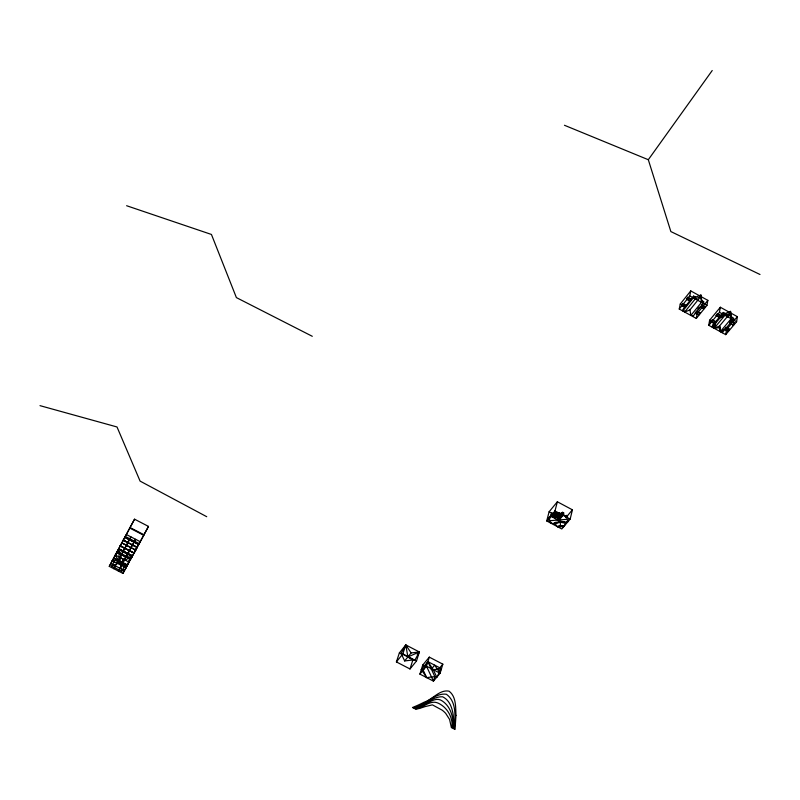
<?xml version="1.0" encoding="UTF-8"?>
<svg xmlns="http://www.w3.org/2000/svg" width="800" height="800" viewBox="0 0 800 800"><rect width="100%" height="100%" fill="white"/><g stroke="black" fill="none" stroke-linecap="round" stroke-linejoin="round"><path stroke-width="1.2" d="M114.49 561.48L112.28 560.75L126.01 567.77L126.19 565.42M121.73 571.35L120.37 563.7L120.87 562.78L125.13 565.13L121.73 571.35L111.69 566.18L118.89 562.94L119.9 557.42M736.59 321.76L737.38 316.66L720.34 307.25L709.62 320.22L708.73 325.29L725.72 334.64L736.59 321.76L719.48 312.31L720.34 307.25M733.24 325.06L734.55 323.04L731.03 321.09L729.72 323.12L733.24 325.06L734.55 323.04M725.23 313.52L724.93 315.32L729.99 314.7L731.15 318.75L730.53 311.38L725.23 313.52L723.31 312.46L712.55 325.42L712.24 327.22L723.9 313.19M733.06 319.81L733.35 318L731.43 316.95M730.53 311.38L731.15 318.75M728.08 331.18L729.29 329.75L725.78 327.81L724.57 329.25L728.08 331.18L729.38 329.17L725.88 327.24M729.72 323.12L729.81 322.55M729.29 329.75L729.38 329.17M725.72 334.64L726.54 329.54M723.01 314.26L723.31 312.46M720.78 316.95L721.01 315.56L717.49 313.62L716.18 315.65L719.7 317.59L720.91 316.14L717.39 314.19L717.49 313.62M719.56 318.41L721.01 315.56M715.65 323.12L715.89 321.73L712.38 319.79L710.17 322.46M714.45 324.56L715.89 321.73M711.18 321.24L711.08 321.82L714.59 323.75L715.79 322.3L712.28 320.37L712.38 319.79M709.92 323.85L712.28 320.37M706.95 305.39L707.86 300.36L690.75 290.91L680.26 304.03L679.25 309.05L696.3 318.44L706.95 305.39L689.78 295.91L690.75 290.91M704.89 307.29L704.99 306.72L701.46 304.77L701.36 305.34L704.89 307.29L703.69 308.76L700.16 306.81M703.69 308.76L704.99 306.72M698.63 314.96L699.82 313.5L696.3 311.56L695.12 313.02L698.63 314.96L699.93 312.93L696.41 310.99M700.9 295L700.57 296.78L689.95 309.91L690.88 315.45L701.49 302.38L701.82 300.59L700.9 295L695.59 297.15L693.67 296.09L683.12 309.2L682.77 310.99L693.32 297.87L693.67 296.09M699.82 313.5L699.93 312.93M696.3 318.44L697.24 313.39M689.95 309.91L684.68 312.04L695.25 298.93L695.59 297.15M692.94 315.69L692.79 316.5L703.41 303.44L703.74 301.65L701.82 300.59M690.88 315.45L691.03 314.64M690.1 301.26L691.4 299.22L687.86 297.27L686.68 298.74L686.57 299.31L690.1 301.26L691.4 299.22M685.09 307.49L686.38 305.46L682.86 303.51L681.68 304.98L681.57 305.55L685.09 307.49L686.38 305.46M686.57 299.31L687.86 297.27M681.57 305.55L682.86 303.51M125.29 536.43L139.23 543.64L148.48 526.41L134.54 519.18L109.27 566.37L122.93 573.4L129.04 562.13L130.18 557.18L125.95 556.99L120.87 562.78L127.49 564.97L130.18 557.18L120.87 562.78L124.47 559.78M572.43 509.83L570.17 519.05L561.79 528.98L546.72 520.95L549.11 511.78L557.36 501.78L572.43 509.83L566.37 517.05M551.36 522.42L550.79 523.12L553.99 523.69L554.27 522.61L555.31 523.17L555.03 524.25L557.73 526.82L560.5 525.56L564.04 526.31L566.19 522.29L561.31 521.26M557.36 501.78L554.99 510.96L558.41 520L562.58 515A8.81 6.25 15.2 0 1 550.84 515.97L559.49 521.2L566.5 522.69L566.77 521.6M550 518.84L548.94 518.27L550.81 515.32L557.83 516.81L563.36 514.29L563.63 513.2L562.58 512.64L559.7 513.96M562.31 513.73L559.09 513.14A4.76 3.37 15.2 0 1 552.75 513.67L551.39 514.63L557.5 515.92L562.31 513.73L562.58 512.64M563.63 513.2L558.11 515.72L558.41 520M113.8 557.91L119.39 562.01L121.39 554.64L118.81 551.31L115.3 555.13L119.39 562.01L115.04 559.93L111.69 566.18M442.84 664.17L440.1 673.24L433.45 681.13L419.9 674.11L422.73 665.08L429.29 657.13L442.84 664.17L438.42 669.44M429.29 657.13L426.47 666.17L419.9 674.11M416.5 660.99L419.37 651.98L405.78 644.92L399.36 652.95L396.4 661.92L409.99 668.97L416.5 660.99L402.83 653.9L396.4 661.92M409.99 668.97L412.88 659.97L407.89 656.95L405.78 644.92L401.09 653.42L404.66 660.94L412.88 659.97L414.68 660.48L419.37 651.98L411.13 652.94L404.66 660.94M402.83 653.9L405.78 644.92L411.13 652.94M122.93 573.4L131.97 556.56L118.31 549.51M117.19 551.56L130.99 558.68L136.97 547.43L123.23 540.32M148.48 526.41L134.14 552.93L120.29 545.77M119.49 568.97L118.38 571.06L127.42 554.21L125.11 558.46M114.94 566.63L113.83 568.71L125.81 546.45M124.91 548.16L130.94 536.89L120.57 556.11M117.72 553.34L118.81 551.31L119.39 562.01M109.27 566.37L129.78 528.07L143.64 535.25M134.54 519.18L130.05 527.53L144.07 534.8M127.88 553.51L135.54 539.27L126.39 556.31L131.11 547.64M131.97 556.56L125.87 567.81L123.78 566.73M130.99 558.68L137.2 547.23L123.35 540.06M426.68 677.62L423.18 670.15L427.89 661.64L441.47 668.69L436.76 677.2L434.83 676.59L426.68 677.62L421.32 669.58L427.89 661.64L433.29 669.71L436.76 677.2M760 274.49L670.86 231.57L648.31 159.72L712.22 70.52M679.25 309.05L689.78 295.91M697.67 309.12L699.19 307.25M417.21 654.64L419.37 651.98L407.89 656.95M698 312.46L701.79 307.8M703.31 305.94L707.86 300.36M716.18 315.65L717.39 314.19M708.73 325.29L719.48 312.31M712.48 325.83L713.52 324.58M549.62 522.5L550.2 521.8L549.36 519.61L548.3 519.04M557.33 513.22L557.92 512.52A3.4 2.41 15.2 0 1 553.39 512.89L554.46 513.46M712.38 326.4L713.42 325.15M713.22 327.71L715.43 325.06M721.71 317.51L723.94 314.82M558.5 513.85L559.09 513.14L556.3 514.42L552.75 513.67L556.31 514.45L559.09 513.14M732.27 317.41L720.31 331.67L719.15 327.67L714.14 328.27L726.05 313.98M432.03 668.34L434.68 665.17L440.1 673.24L426.47 666.17L433.45 681.13L434.83 676.6L427.89 661.64M714.14 328.27L719.41 326.14L730.24 313.17L724.93 315.32M728.04 317.04L730.81 313.72M558.93 520.28L563.11 515.29A9.42 6.69 15.2 0 1 550.55 516.32L551.67 513.55L551.13 515.63A8.2 5.82 15.2 0 0 562.06 514.72M558.31 526.12L557.73 526.82L560.49 525.53L564.04 526.31L562.98 525.75M565.49 517.57L566.08 516.87L563.36 514.29M721.21 332.11L723.43 329.47M729.74 321.95L731.99 319.27M722.22 332.72L733.96 318.75M559.47 526.74L558.89 527.44L560.87 526.54L563.39 527.08L562.33 526.51M566.66 518.19L567.25 517.49M727.31 328.62L731.18 324.02M732.73 322.18L737.38 316.66M438.52 672.2L441.47 668.69L433.29 669.71M565.64 516.16L566.46 515.32M567.63 515.94L566.81 516.78A8.9 6.31 15 0 1 565.9 517.43M562.5 514.04L563.75 512.72A9.41 6.68 15.2 0 1 563 513.47M560.16 514.75L562.71 512.16A8.19 5.82 15.2 0 1 559.82 513.99M566.5 522.69L567.89 521.74L566.83 521.18M557.92 512.52L555.93 513.43L553.39 512.89M553.99 523.69L560.09 521L560.5 525.56M555.03 524.25L559.82 522.08L565.92 523.38M695.25 298.93L700.57 296.78L701.49 302.38M554.6 514.98L558.11 515.72M40 405.65L117.01 426.97L140.09 481.11L206.73 516.71M423.18 670.15L421.32 669.58L423.4 670.66M126.61 205.72L211.44 234.46L236.39 297.6L312.29 336.3M564.46 125.27L648.31 159.72M548.7 517.5L549.74 517.96M549.34 516.73L550.36 517.2M132.45 545.02L137.09 547.33M121.85 542.86L135.73 550.03M121.79 542.98L135.62 550.12M120.24 545.88L134.04 553.01M120.19 545.99L133.93 553.09L140.14 541.65L126.34 534.51M118.74 548.67L132.56 555.81M118.69 548.77L132.47 555.88M116.82 552.28L130.51 559.34M119.93 553.99L126.22 557.23M115.33 555.06L129.04 562.13M120.5 557.9L123.64 559.52M113.83 557.85L127.57 564.93M115.04 559.93L125.13 565.13M118.89 562.94L120.37 563.7M112.26 560.8L114.36 561.88M110.78 563.54L124.47 570.59M401.09 653.42L414.68 660.48M430.85 668.87L432.93 669.95M399.36 652.95L402.48 654.57M425.84 666.69L422.73 665.08L425.85 666.99M124.85 537.28L138.67 544.43M124.78 537.42L138.55 544.55M567.48 520.41L568.54 520.97M549.11 511.78L553.81 514.24M123.29 540.19L127.85 542.64M682.74 304.08L686.27 306.03M680.26 304.03L684.5 306.37M709.62 320.22L711.74 321.38M681.68 304.98L684.32 306.44M725.54 329.16L728.17 330.61M711.56 321.87L715.08 323.81M724.99 329.27L728.49 331.2M682.93 310.18L684.84 311.23M693.59 296.5L695.51 297.56M701.74 301L703.67 302.06M693.48 297.06L695.4 298.13M701.64 301.57L703.56 302.63M687.75 297.83L691.29 299.79M730.94 321.67L734.46 323.61M686.68 298.74L690.21 300.69M701.15 306.73L703.79 308.19M716.28 315.08L719.8 317.02M716.62 315.77L720.14 317.71M730.09 323.2L733.6 325.14M123.16 565.75L125.94 567.79M556.3 514.42L557.5 515.92M560.49 525.53L560.87 526.54M720.07 326.55L720.43 328.76M719.41 326.14L720.31 331.67M559.2 515.12A9.41 6.68 15.2 0 1 558.56 515.21M551.83 514.07A9.41 6.68 15.2 0 1 551.22 513.76M553.45 513.79A8.19 5.82 15.2 0 1 551.79 513.07M555.74 522.35A8.13 5.72 14.9 0 1 556.08 522.04M452.16 725.39L452.12 727.98L451.39 727.6L449.57 719.41L445.74 713.44A22.87 14.11 18.3 0 0 442.14 710.15L432.4 704.86L424.86 706.66A163.24 105.99 21.5 0 1 418.81 708.63L415.38 709.03C423.1 707.96 430.61 699.22 438.55 703.32C446.83 707.33 452.23 716.2 452.16 725.39M453.83 722.85L453.58 728.73L452.85 728.36C453.91 718.38 451.09 706.84 442.31 701C435.93 696.36 429.15 702.93 423.2 705.05A209.33 136.69 22.8 0 1 414.65 708.65L413.91 708.27C424.02 706.11 432.13 696.35 442.62 696.78C451.98 701.35 453.52 713.53 453.83 722.85M455.98 715.35L455.03 729.48L454.31 729.11C455.04 717.61 457.09 701.93 446.38 694.25C434.36 692.57 425.01 705.96 413.18 707.89L412.45 707.52A197.66 128.65 22.6 0 0 424.09 702.22C432.58 699.55 439.62 689.28 449.04 691.16C456.32 696.6 455.57 707.22 455.98 715.35M554.99 510.96L546.72 520.95L570.17 519.05L554.99 510.96"/></g></svg>
